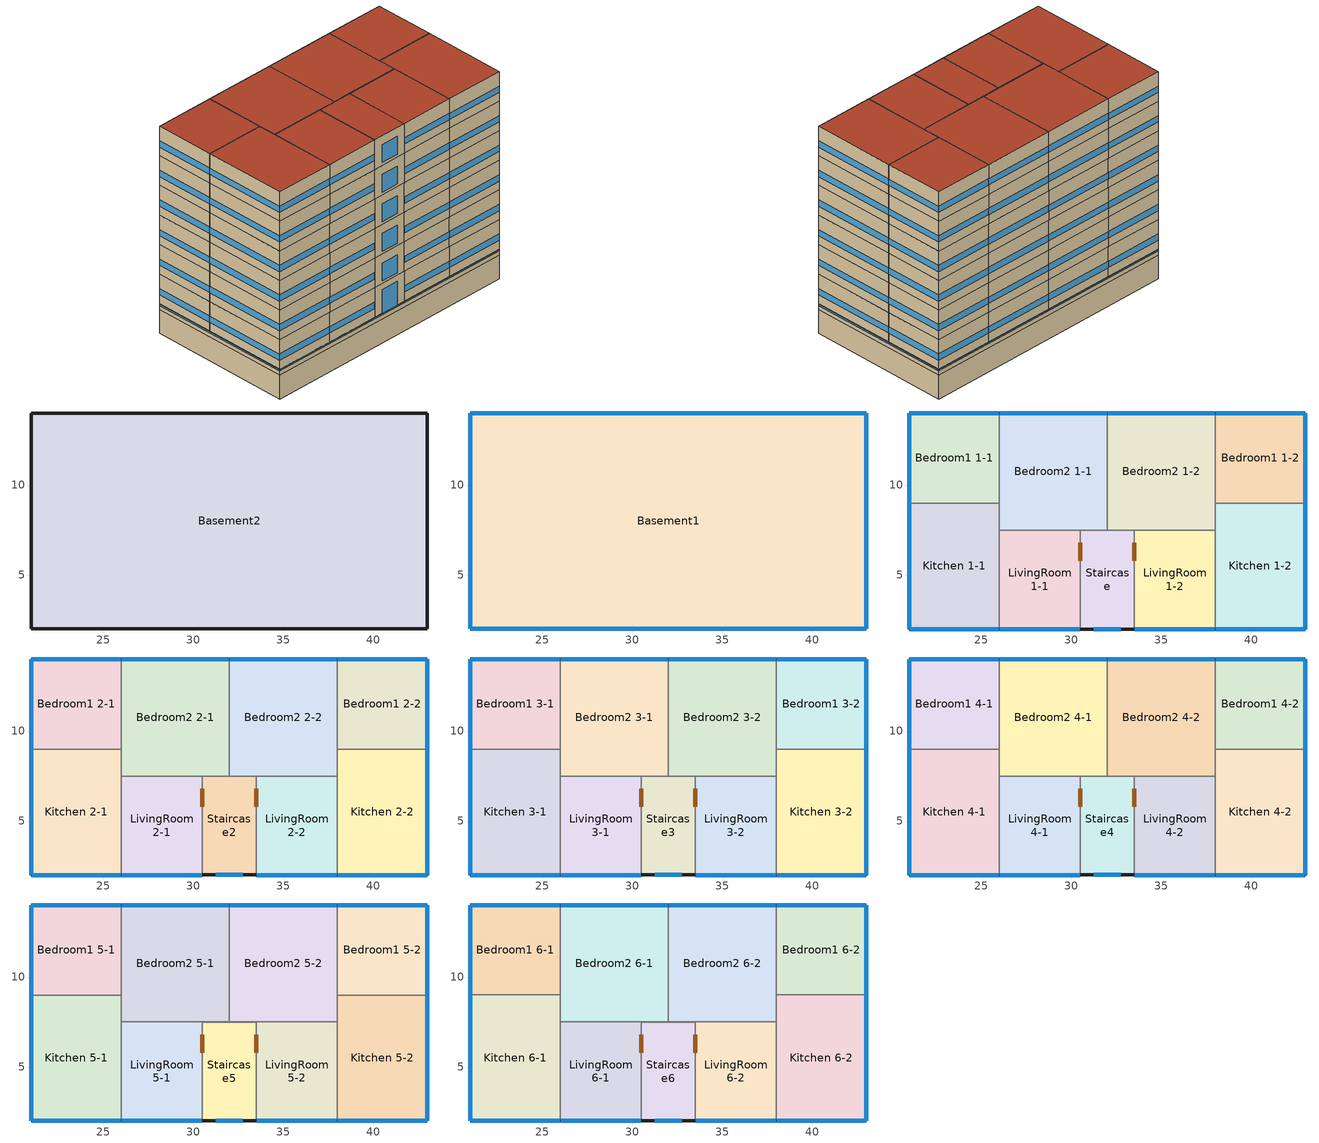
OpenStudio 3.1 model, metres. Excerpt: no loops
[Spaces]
Basement2
 floor ground: 43,14 43,2 21,2 21,14 z-2
 wall ground: 43,2 43,14 21,14 21,2 43,2 z-2:0
Basement1
 floor to Basement2: 43,14 43,2 21,2 21,14 z0
 wall outside: 21,14 21,2 43,2 43,14 21,14 z0:0.5
 window: 21.03,2 42.97,2 / 42.97,14 21.03,14 / 21,13.97 21,2.03 / 43,2.03 43,13.97 z0.37:0.47
Bedroom1 1-1
 floor to Basement1: 26,14 26,9 21,9 21,14 z0.5
 wall outside: 26,14 21,14 21,9 z0.5:3
 wall to Kitchen 1-1: 21,9 26,9 z0.5:3
 wall to Bedroom2 1-1: 26,9 26,14 z0.5:3
 window: 21,13.97 21,9.03 / 25.97,14 21.03,14 z1.26:1.79
Bedroom2 1-1
 floor to Basement1: 32,14 32,7.5 26,7.5 26,14 z0.5
 wall outside: 32,14 26,14 z0.5:3
 wall to Staircase: 30.5,7.5 32,7.5 z0.5:3
 wall to Bedroom2 1-2: 32,7.5 32,14 z0.5:3
 wall to Kitchen 1-1: 26,9 26,7.5 z0.5:3
 wall to LivingRoom 1-1: 26,7.5 30.5,7.5 z0.5:3
 window: 31.97,14 26.03,14 z1.26:1.79
LivingRoom 1-1
 floor to Basement1: 30.5,7.5 30.5,2 26,2 26,7.5 z0.5
 wall outside: 26,2 30.5,2 z0.5:3
 wall to Staircase: 30.5,2 30.5,7.5 z0.5:3
 wall to Kitchen 1-1: 26,7.5 26,2 z0.5:3
 window: 26.03,2 30.47,2 z1.26:1.79
 door inside: 30.5,5.8 30.5,6.8 z0.5:2.5
Staircase
 floor to Basement1: 33.5,7.5 33.5,2 30.5,2 30.5,7.5 z0.5
 wall outside: 30.5,2 33.5,2 z0.5:3
 wall to Bedroom2 1-2: 33.5,7.5 32,7.5 z0.5:3
 wall to LivingRoom 1-2: 33.5,2 33.5,7.5 z0.5:3
 window: 31.25,2 32.75,2 z0.5:2.5
 door inside: 33.5,5.8 33.5,6.8 z0.5:2.5
LivingRoom 1-2
 floor to Basement1: 38,7.5 38,2 33.5,2 33.5,7.5 z0.5
 wall outside: 33.5,2 38,2 z0.5:3
 wall to Kitchen 1-2: 38,2 38,7.5 z0.5:3
 wall to Bedroom2 1-2: 38,7.5 33.5,7.5 z0.5:3
 window: 33.53,2 37.97,2 z1.26:1.79
Kitchen 1-2
 floor to Basement1: 43,9 43,2 38,2 38,9 z0.5
 wall outside: 38,2 43,2 43,9 z0.5:3
 wall to Bedroom2 1-2: 38,9 38,7.5 z0.5:3
 wall to Bedroom1 1-2: 43,9 38,9 z0.5:3
 window: 43,2.03 43,8.97 / 38.03,2 42.97,2 z1.26:1.79
Bedroom2 1-2
 floor to Basement1: 38,14 38,7.5 32,7.5 32,14 z0.5
 wall outside: 38,14 32,14 z0.5:3
 wall to Bedroom1 1-2: 38,9 38,14 z0.5:3
 window: 37.97,14 32.03,14 z1.26:1.79
Bedroom1 1-2
 floor to Basement1: 43,14 43,9 38,9 38,14 z0.5
 wall outside: 43,9 43,14 38,14 z0.5:3
 window: 43,9.03 43,13.97 / 42.97,14 38.03,14 z1.26:1.79
Kitchen 1-1
 floor to Basement1: 26,9 26,2 21,2 21,9 z0.5
 wall outside: 21,9 21,2 26,2 z0.5:3
 window: 21.03,2 25.97,2 / 21,8.97 21,2.03 z1.26:1.79
Kitchen 2-1
 floor to Kitchen 1-1: 26,9 26,2 21,2 21,9 z3
 wall outside: 21,9 21,2 26,2 z3:5.5
 wall to Bedroom2 2-1: 26,7.5 26,9 z3:5.5
 wall to LivingRoom 2-1: 26,2 26,7.5 z3:5.5
 wall to Bedroom1 2-1: 26,9 21,9 z3:5.5
 window: 21.03,2 25.97,2 / 21,8.97 21,2.03 z3.76:4.29
Bedroom2 2-1
 floor to Bedroom2 1-1: 32,14 32,7.5 26,7.5 26,14 z3
 wall outside: 32,14 26,14 z3:5.5
 wall to Bedroom2 2-2: 32,7.5 32,14 z3:5.5
 wall to Bedroom1 2-1: 26,14 26,9 z3:5.5
 wall to Staircase2: 30.5,7.5 32,7.5 z3:5.5
 wall to LivingRoom 2-1: 26,7.5 30.5,7.5 z3:5.5
 window: 31.97,14 26.03,14 z3.76:4.29
Bedroom2 2-2
 floor to Bedroom2 1-2: 38,14 38,7.5 32,7.5 32,14 z3
 wall outside: 38,14 32,14 z3:5.5
 wall to Bedroom1 2-2: 38,9 38,14 z3:5.5
 wall to Staircase2: 32,7.5 33.5,7.5 z3:5.5
 wall to LivingRoom 2-2: 33.5,7.5 38,7.5 z3:5.5
 wall to Kitchen 2-2: 38,7.5 38,9 z3:5.5
 window: 37.97,14 32.03,14 z3.76:4.29
Bedroom1 2-1
 floor to Bedroom1 1-1: 26,14 26,9 21,9 21,14 z3
 wall outside: 26,14 21,14 21,9 z3:5.5
 window: 25.97,14 21.03,14 / 21,13.97 21,9.03 z3.76:4.29
LivingRoom 2-1
 floor to LivingRoom 1-1: 30.5,7.5 30.5,2 26,2 26,7.5 z3
 wall outside: 26,2 30.5,2 z3:5.5
 wall to Staircase2: 30.5,2 30.5,7.5 z3:5.5
 window: 26.03,2 30.47,2 z3.76:4.29
 door inside: 30.5,5.8 30.5,6.8 z3:5
Kitchen 2-2
 floor to Kitchen 1-2: 43,9 43,2 38,2 38,9 z3
 wall outside: 38,2 43,2 43,9 z3:5.5
 wall to Bedroom1 2-2: 43,9 38,9 z3:5.5
 wall to LivingRoom 2-2: 38,7.5 38,2 z3:5.5
 window: 38.03,2 42.97,2 / 43,2.03 43,8.97 z3.76:4.29
LivingRoom 2-2
 floor to LivingRoom 1-2: 38,7.5 38,2 33.5,2 33.5,7.5 z3
 wall outside: 33.5,2 38,2 z3:5.5
 wall to Staircase2: 33.5,7.5 33.5,2 z3:5.5
 window: 33.53,2 37.97,2 z3.76:4.29
 door inside: 33.5,6.8 33.5,5.8 z3:5
Bedroom1 2-2
 floor to Bedroom1 1-2: 43,14 43,9 38,9 38,14 z3
 wall outside: 43,9 43,14 38,14 z3:5.5
 window: 42.97,14 38.03,14 / 43,9.03 43,13.97 z3.76:4.29
Staircase2
 floor to Staircase: 33.5,7.5 33.5,2 30.5,2 30.5,7.5 z3
 wall outside: 30.5,2 33.5,2 z3:5.5
 window: 31.25,2 32.75,2 z3.25:4.75
Kitchen 3-1
 floor to Kitchen 2-1: 26,9 26,2 21,2 21,9 z5.5
 wall outside: 21,9 21,2 26,2 z5.5:8
 wall to Bedroom2 3-1: 26,7.5 26,9 z5.5:8
 wall to LivingRoom 3-1: 26,2 26,7.5 z5.5:8
 wall to Bedroom1 3-1: 26,9 21,9 z5.5:8
 window: 21.03,2 25.97,2 / 21,8.97 21,2.03 z6.26:6.79
Bedroom2 3-1
 floor to Bedroom2 2-1: 32,14 32,7.5 26,7.5 26,14 z5.5
 wall outside: 32,14 26,14 z5.5:8
 wall to Bedroom2 3-2: 32,7.5 32,14 z5.5:8
 wall to Bedroom1 3-1: 26,14 26,9 z5.5:8
 wall to Staircase3: 30.5,7.5 32,7.5 z5.5:8
 wall to LivingRoom 3-1: 26,7.5 30.5,7.5 z5.5:8
 window: 31.97,14 26.03,14 z6.26:6.79
Bedroom2 3-2
 floor to Bedroom2 2-2: 38,14 38,7.5 32,7.5 32,14 z5.5
 wall outside: 38,14 32,14 z5.5:8
 wall to Bedroom1 3-2: 38,9 38,14 z5.5:8
 wall to Staircase3: 32,7.5 33.5,7.5 z5.5:8
 wall to LivingRoom 3-2: 33.5,7.5 38,7.5 z5.5:8
 wall to Kitchen 3-2: 38,7.5 38,9 z5.5:8
 window: 37.97,14 32.03,14 z6.26:6.79
LivingRoom 3-2
 floor to LivingRoom 2-2: 38,7.5 38,2 33.5,2 33.5,7.5 z5.5
 wall outside: 33.5,2 38,2 z5.5:8
 wall to Kitchen 3-2: 38,2 38,7.5 z5.5:8
 wall to Staircase3: 33.5,7.5 33.5,2 z5.5:8
 window: 33.53,2 37.97,2 z6.26:6.79
 door inside: 33.5,6.8 33.5,5.8 z5.5:7.5
Bedroom1 3-1
 floor to Bedroom1 2-1: 26,14 26,9 21,9 21,14 z5.5
 wall outside: 26,14 21,14 21,9 z5.5:8
 window: 25.97,14 21.03,14 / 21,13.97 21,9.03 z6.26:6.79
LivingRoom 3-1
 floor to LivingRoom 2-1: 30.5,7.5 30.5,2 26,2 26,7.5 z5.5
 wall outside: 26,2 30.5,2 z5.5:8
 wall to Staircase3: 30.5,2 30.5,7.5 z5.5:8
 window: 26.03,2 30.47,2 z6.26:6.79
 door inside: 30.5,5.8 30.5,6.8 z5.5:7.5
Kitchen 3-2
 floor to Kitchen 2-2: 43,9 43,2 38,2 38,9 z5.5
 wall outside: 38,2 43,2 43,9 z5.5:8
 wall to Bedroom1 3-2: 43,9 38,9 z5.5:8
 window: 43,2.03 43,8.97 / 38.03,2 42.97,2 z6.26:6.79
Bedroom1 3-2
 floor to Bedroom1 2-2: 43,14 43,9 38,9 38,14 z5.5
 wall outside: 43,9 43,14 38,14 z5.5:8
 window: 42.97,14 38.03,14 / 43,9.03 43,13.97 z6.26:6.79
Staircase3
 floor to Staircase2: 33.5,7.5 33.5,2 30.5,2 30.5,7.5 z5.5
 wall outside: 30.5,2 33.5,2 z5.5:8
 window: 31.25,2 32.75,2 z5.75:7.25
Bedroom2 4-2
 floor to Bedroom2 3-2: 38,14 38,7.5 32,7.5 32,14 z8
 wall outside: 38,14 32,14 z8:10.5
 wall to Bedroom2 4-1: 32,14 32,7.5 z8:10.5
 wall to Bedroom1 4-2: 38,9 38,14 z8:10.5
 wall to Staircase4: 32,7.5 33.5,7.5 z8:10.5
 wall to LivingRoom 4-2: 33.5,7.5 38,7.5 z8:10.5
 wall to Kitchen 4-2: 38,7.5 38,9 z8:10.5
 window: 37.97,14 32.03,14 z8.76:9.29
LivingRoom 4-2
 floor to LivingRoom 3-2: 38,7.5 38,2 33.5,2 33.5,7.5 z8
 wall outside: 33.5,2 38,2 z8:10.5
 wall to Kitchen 4-2: 38,2 38,7.5 z8:10.5
 wall to Staircase4: 33.5,7.5 33.5,2 z8:10.5
 window: 33.53,2 37.97,2 z8.76:9.29
 door inside: 33.5,6.8 33.5,5.8 z8:10
Kitchen 4-2
 floor to Kitchen 3-2: 43,9 43,2 38,2 38,9 z8
 wall outside: 38,2 43,2 43,9 z8:10.5
 wall to Bedroom1 4-2: 43,9 38,9 z8:10.5
 window: 38.03,2 42.97,2 / 43,2.03 43,8.97 z8.76:9.29
Bedroom1 4-2
 floor to Bedroom1 3-2: 43,14 43,9 38,9 38,14 z8
 wall outside: 43,9 43,14 38,14 z8:10.5
 window: 42.97,14 38.03,14 / 43,9.03 43,13.97 z8.76:9.29
LivingRoom 4-1
 floor to LivingRoom 3-1: 30.5,7.5 30.5,2 26,2 26,7.5 z8
 wall outside: 26,2 30.5,2 z8:10.5
 wall to Bedroom2 4-1: 30.5,7.5 26,7.5 z8:10.5
 wall to Staircase4: 30.5,2 30.5,7.5 z8:10.5
 wall to Kitchen 4-1: 26,7.5 26,2 z8:10.5
 window: 26.03,2 30.47,2 z8.76:9.29
 door inside: 30.5,5.8 30.5,6.8 z8:10
Kitchen 4-1
 floor to Kitchen 3-1: 26,9 26,2 21,2 21,9 z8
 wall outside: 21,9 21,2 26,2 z8:10.5
 wall to Bedroom2 4-1: 26,7.5 26,9 z8:10.5
 wall to Bedroom1 4-1: 26,9 21,9 z8:10.5
 window: 21.03,2 25.97,2 / 21,8.97 21,2.03 z8.76:9.29
Bedroom1 4-1
 floor to Bedroom1 3-1: 26,14 26,9 21,9 21,14 z8
 wall outside: 26,14 21,14 21,9 z8:10.5
 wall to Bedroom2 4-1: 26,9 26,14 z8:10.5
 window: 25.97,14 21.03,14 / 21,13.97 21,9.03 z8.76:9.29
Bedroom2 4-1
 floor to Bedroom2 3-1: 32,14 32,7.5 26,7.5 26,14 z8
 wall outside: 32,14 26,14 z8:10.5
 wall to Staircase4: 30.5,7.5 32,7.5 z8:10.5
 window: 31.97,14 26.03,14 z8.76:9.29
Staircase4
 floor to Staircase3: 33.5,7.5 33.5,2 30.5,2 30.5,7.5 z8
 wall outside: 30.5,2 33.5,2 z8:10.5
 window: 31.25,2 32.75,2 z8.25:9.75
LivingRoom 5-2
 floor to LivingRoom 4-2: 38,7.5 38,2 33.5,2 33.5,7.5 z10.5
 wall outside: 33.5,2 38,2 z10.5:13
 wall to Kitchen 5-2: 38,2 38,7.5 z10.5:13
 wall to Staircase5: 33.5,7.5 33.5,2 z10.5:13
 wall to Bedroom2 5-2: 38,7.5 33.5,7.5 z10.5:13
 window: 33.53,2 37.97,2 z11.26:11.79
 door inside: 33.5,6.8 33.5,5.8 z10.5:12.5
Kitchen 5-2
 floor to Kitchen 4-2: 43,9 43,2 38,2 38,9 z10.5
 wall outside: 38,2 43,2 43,9 z10.5:13
 wall to Bedroom2 5-2: 38,9 38,7.5 z10.5:13
 wall to Bedroom1 5-2: 43,9 38,9 z10.5:13
 window: 43,2.03 43,8.97 / 38.03,2 42.97,2 z11.26:11.79
Bedroom2 5-1
 floor to Bedroom2 4-1: 32,14 32,7.5 26,7.5 26,14 z10.5
 wall outside: 32,14 26,14 z10.5:13
 wall to Bedroom2 5-2: 32,7.5 32,14 z10.5:13
 wall to Bedroom1 5-1: 26,14 26,9 z10.5:13
 wall to Staircase5: 30.5,7.5 32,7.5 z10.5:13
 wall to Kitchen 5-1: 26,9 26,7.5 z10.5:13
 wall to LivingRoom 5-1: 26,7.5 30.5,7.5 z10.5:13
 window: 31.97,14 26.03,14 z11.26:11.79
Bedroom1 5-2
 floor to Bedroom1 4-2: 43,14 43,9 38,9 38,14 z10.5
 wall outside: 43,9 43,14 38,14 z10.5:13
 wall to Bedroom2 5-2: 38,14 38,9 z10.5:13
 window: 42.97,14 38.03,14 / 43,9.03 43,13.97 z11.26:11.79
Kitchen 5-1
 floor to Kitchen 4-1: 26,9 26,2 21,2 21,9 z10.5
 wall outside: 21,9 21,2 26,2 z10.5:13
 wall to LivingRoom 5-1: 26,2 26,7.5 z10.5:13
 wall to Bedroom1 5-1: 26,9 21,9 z10.5:13
 window: 21.03,2 25.97,2 / 21,8.97 21,2.03 z11.26:11.79
LivingRoom 5-1
 floor to LivingRoom 4-1: 30.5,7.5 30.5,2 26,2 26,7.5 z10.5
 wall outside: 26,2 30.5,2 z10.5:13
 wall to Staircase5: 30.5,2 30.5,7.5 z10.5:13
 window: 26.03,2 30.47,2 z11.26:11.79
 door inside: 30.5,5.8 30.5,6.8 z10.5:12.5
Bedroom1 5-1
 floor to Bedroom1 4-1: 26,14 26,9 21,9 21,14 z10.5
 wall outside: 26,14 21,14 21,9 z10.5:13
 window: 21,13.97 21,9.03 / 25.97,14 21.03,14 z11.26:11.79
Bedroom2 5-2
 floor to Bedroom2 4-2: 38,14 38,7.5 32,7.5 32,14 z10.5
 wall outside: 38,14 32,14 z10.5:13
 wall to Staircase5: 32,7.5 33.5,7.5 z10.5:13
 window: 37.97,14 32.03,14 z11.26:11.79
Staircase5
 floor to Staircase4: 33.5,7.5 33.5,2 30.5,2 30.5,7.5 z10.5
 wall outside: 30.5,2 33.5,2 z10.5:13
 window: 31.25,2 32.75,2 z10.75:12.25
Bedroom2 6-1
 floor to Bedroom2 5-1: 32,14 32,7.5 26,7.5 26,14 z13
 wall outside: 32,14 26,14 z13:15.5
 wall to Bedroom2 6-2: 32,7.5 32,14 z13:15.5
 wall to Bedroom1 6-1: 26,14 26,9 z13:15.5
 wall to Staircase6: 30.5,7.5 32,7.5 z13:15.5
 wall to Kitchen 6-1: 26,9 26,7.5 z13:15.5
 wall to LivingRoom 6-1: 26,7.5 30.5,7.5 z13:15.5
 window: 31.97,14 26.03,14 z13.76:14.29
 roof outside: 32,7.5 32,14 26,14 26,7.5 z15.5
Kitchen 6-1
 floor to Kitchen 5-1: 26,9 26,2 21,2 21,9 z13
 wall outside: 21,9 21,2 26,2 z13:15.5
 wall to LivingRoom 6-1: 26,2 26,7.5 z13:15.5
 wall to Bedroom1 6-1: 26,9 21,9 z13:15.5
 window: 21.03,2 25.97,2 / 21,8.97 21,2.03 z13.76:14.29
 roof outside: 26,2 26,9 21,9 21,2 z15.5
Bedroom1 6-1
 floor to Bedroom1 5-1: 26,14 26,9 21,9 21,14 z13
 wall outside: 26,14 21,14 21,9 z13:15.5
 window: 21,13.97 21,9.03 / 25.97,14 21.03,14 z13.76:14.29
 roof outside: 26,9 26,14 21,14 21,9 z15.5
LivingRoom 6-1
 floor to LivingRoom 5-1: 30.5,7.5 30.5,2 26,2 26,7.5 z13
 wall outside: 26,2 30.5,2 z13:15.5
 wall to Staircase6: 30.5,2 30.5,7.5 z13:15.5
 window: 26.03,2 30.47,2 z13.76:14.29
 door inside: 30.5,5.8 30.5,6.8 z13:15
 roof outside: 30.5,2 30.5,7.5 26,7.5 26,2 z15.5
LivingRoom 6-2
 floor to LivingRoom 5-2: 38,7.5 38,2 33.5,2 33.5,7.5 z13
 wall outside: 33.5,2 38,2 z13:15.5
 wall to Kitchen 6-2: 38,2 38,7.5 z13:15.5
 wall to Staircase6: 33.5,7.5 33.5,2 z13:15.5
 wall to Bedroom2 6-2: 38,7.5 33.5,7.5 z13:15.5
 window: 33.53,2 37.97,2 z13.76:14.29
 door inside: 33.5,6.8 33.5,5.8 z13:15
 roof outside: 38,2 38,7.5 33.5,7.5 33.5,2 z15.5
Bedroom1 6-2
 floor to Bedroom1 5-2: 43,14 43,9 38,9 38,14 z13
 wall outside: 43,9 43,14 38,14 z13:15.5
 wall to Bedroom2 6-2: 38,14 38,9 z13:15.5
 wall to Kitchen 6-2: 38,9 43,9 z13:15.5
 window: 42.97,14 38.03,14 / 43,9.03 43,13.97 z13.76:14.29
 roof outside: 43,9 43,14 38,14 38,9 z15.5
Bedroom2 6-2
 floor to Bedroom2 5-2: 38,14 38,7.5 32,7.5 32,14 z13
 wall outside: 38,14 32,14 z13:15.5
 wall to Staircase6: 32,7.5 33.5,7.5 z13:15.5
 wall to Kitchen 6-2: 38,7.5 38,9 z13:15.5
 window: 37.97,14 32.03,14 z13.76:14.29
 roof outside: 38,7.5 38,14 32,14 32,7.5 z15.5
Kitchen 6-2
 floor to Kitchen 5-2: 43,9 43,2 38,2 38,9 z13
 wall outside: 38,2 43,2 43,9 z13:15.5
 window: 43,2.03 43,8.97 / 38.03,2 42.97,2 z13.76:14.29
 roof outside: 43,2 43,9 38,9 38,2 z15.5
Staircase6
 floor to Staircase5: 33.5,7.5 33.5,2 30.5,2 30.5,7.5 z13
 wall outside: 30.5,2 33.5,2 z13:15.5
 window: 31.25,2 32.75,2 z13.25:14.75
 roof outside: 33.5,2 33.5,7.5 30.5,7.5 30.5,2 z15.5
[Site]
FRANKFURT AM MAIN: Latitude {deg}=50.05; Longitude {deg}=8.6; Time Zone {hr}=1; Elevation {m}=113
[ClimateZones]
Climate Zone Institution Name 1=ASHRAE; Climate Zone Document Name 1=ANSI/ASHRAE Standard 169; Climate Zone Document Year 1=2006; Climate Zone Institution Name 2=CEC; Climate Zone Document Name 2=California Climate Zone Descriptions; Climate Zone Document Year 2=1995
[Building]
Building 1: North Axis {deg}=64.3309; Default Construction Set=Default Construction Set 1
[SizingPeriod:DesignDay] Barometric Pressure {Pa}=99975; Sky Clearness=0; Rain Indicator=0; Snow Indicator=0; Day of Month=21; Daylight Saving Time Indicator=0; Dry-Bulb Temperature Range Modifier Type=DefaultMultipliers
Name | Maximum Dry-Bulb Temperature {C} | Daily Dry-Bulb Temperature Range {deltaC} | Humidity Indicating Conditions at Maximum Dry-Bulb | Wind Speed {m/s} | Wind Direction {deg} | Month | Day Type | Humidity Indicating Type | Solar Model Indicator | ASHRAE Taub | ASHRAE Taud
FRANKFURT AM MAIN Ann Htg 99.6% Condns DB | -10.5 | 0 | -10.5 | 3.2 | 30 | 1 | WinterDesignDay | Wetbulb | ASHRAEClearSky
FRANKFURT AM MAIN Ann Hum_n 99.6% Condns DP=>MCDB | -8.4 | 0 | -14.3 | 3.2 | 30 | 1 | WinterDesignDay | Dewpoint | ASHRAEClearSky
FRANKFURT AM MAIN Ann Htg Wind 99.6% Condns WS=>MCDB | 9.2 | 0 | 9.2 | 12.6 | 30 | 1 | WinterDesignDay | Wetbulb | ASHRAEClearSky
FRANKFURT AM MAIN Ann Clg .4% Condns DB=>MWB | 30.8 | 10.6 | 19.2 | 3.7 | 210 | 7 | SummerDesignDay | Wetbulb | ASHRAETau | 0.467 | 1.949
FRANKFURT AM MAIN Ann Clg .4% Condns WB=>MDB | 27.6 | 10.6 | 20.6 | 3.7 | 210 | 7 | SummerDesignDay | Wetbulb | ASHRAETau | 0.467 | 1.949
FRANKFURT AM MAIN Ann Clg .4% Condns DP=>MDB | 22.4 | 10.6 | 18.5 | 3.7 | 210 | 7 | SummerDesignDay | Dewpoint | ASHRAETau | 0.467 | 1.949
FRANKFURT AM MAIN Ann Clg .4% Condns Enth=>MDB | 27.5 | 10.6 | 59700 | 3.7 | 210 | 7 | SummerDesignDay | Enthalpy | ASHRAETau | 0.467 | 1.949
[Material]
Name | Roughness | Thickness {m} | Conductivity {W/m-K} | Density {kg/m3} | Specific Heat {J/kg-K} | Thermal Absorptance | Solar Absorptance | Visible Absorptance
hollow bricks (External walls) | MediumRough | 0.2 | 0.68 | 1850 | 840
hollow bricks (Internal walls) | MediumRough | 0.1 | 0.68 | 1850 | 840
Ceramic Tiles | Smooth | 0.1 | 1.6 | 2410 | 720
Polyurethane (Acoustic Layer) | Smooth | 0.01 | 0.03 | 30 | 1350
MineralWool (insulation) | MediumRough | 0.02 | 0.033 | 110 | 1030
plaster | Smooth | 0.01 | 1.163 | 1856 | 1400
Plywood | MediumSmooth | 0.035 | 0.217 | 5970 | 9423.97 | 0.9 | 0.6 | 0.6
Reinforced concrete | Smooth | 0.125 | 2.3 | 2300 | 1400
RoofMembrane(P.V.C.) | Smooth | 0.006 | 0.16 | 1200 | 1000
[Construction]
Ceilings: Ceramic Tiles, Polyurethane (Acoustic Layer), hollow bricks (Internal walls), Reinforced concrete, plaster
Floor: plaster, Reinforced concrete, hollow bricks (Internal walls), Polyurethane (Acoustic Layer), Ceramic Tiles
Internal Walls: plaster, hollow bricks (Internal walls), plaster
External Walls: plaster, MineralWool (insulation), hollow bricks (External walls), plaster
Roof; GroundContact Floor: Reinforced concrete, RoofMembrane(P.V.C.), MineralWool (insulation), plaster
Door: Plywood
Windows: Glass_103_Layer, Gap_1_W_0_121, Glass_103_Layer 1
GlassDoor: Clear 5mm External Door
[WindowMaterial:Glazing] Infrared Transmittance at Normal Incidence=0; Front Side Infrared Hemispherical Emissivity=0.84; Back Side Infrared Hemispherical Emissivity=0.84
Name | Optical Data Type | Window Glass Spectral Data Set | Thickness {m} | Conductivity {W/m-K} | Solar Transmittance at Normal Incidence | Front Side Solar Reflectance at Normal Incidence | Back Side Solar Reflectance at Normal Incidence | Visible Transmittance at Normal Incidence | Front Side Visible Reflectance at Normal Incidence | Back Side Visible Reflectance at Normal Incidence | Dirt Correction Factor for Solar and Visible Transmittance | Solar Diffusing
Glass_103_Layer; Glass_103_Layer 1 | Spectral | Material Property Glazing Spectral Data 1 | 0.005715 | 1
Clear 5mm External Door | SpectralAverage |  | 0.005 | 0.9 | 0.837 | 0.075 | 0.075 | 0.898 | 0.081 | 0.081 | 1 | No
[WindowMaterial:Gas]
Gap_1_W_0_121: Gas Type=Air; Thickness {m}=0.012
[MaterialProperty:GlazingSpectralData]
Material Property Glazing Spectral Data 1: Wavelength 1 {micron}=0.3; Transmittance 1=0; Front Reflectance 1=0.047; Back Reflectance 1=0.049; Wavelength 2 {micron}=0.305; Transmittance 2=0.005; Front Reflectance 2=0.047; Back Reflectance 2=0.049; Wavelength 3 {micron}=0.31; Transmittance 3=0; Front Reflectance 3=0.047; Back Reflectance 3=0.048; Wavelength 4 {micron}=0.315; Transmittance 4=0.003; Front Reflectance 4=0.046; Back Reflectance 4=0.048; Wavelength 5 {micron}=0.32; Transmittance 5=0.019; Front Reflectance 5=0.046; Back Reflectance 5=0.048; Wavelength 6 {micron}=0.325; Transmittance 6=0.066; Front Reflectance 6=0.045; Back Reflectance 6=0.046; Wavelength 7 {micron}=0.33; Transmittance 7=0.16; Front Reflectance 7=0.045; Back Reflectance 7=0.047; Wavelength 8 {micron}=0.335; Transmittance 8=0.294; Front Reflectance 8=0.049; Back Reflectance 8=0.05; Wavelength 9 {micron}=0.34; Transmittance 9=0.437; Front Reflectance 9=0.055; Back Reflectance 9=0.056; Wavelength 10 {micron}=0.345; Transmittance 10=0.566; Front Reflectance 10=0.062; Back Reflectance 10=0.062; Wavelength 11 {micron}=0.35; Transmittance 11=0.671; Front Reflectance 11=0.069; Back Reflectance 11=0.069; Wavelength 12 {micron}=0.355; Transmittance 12=0.744; Front Reflectance 12=0.074; Back Reflectance 12=0.074; Wavelength 13 {micron}=0.36; Transmittance 13=0.793; Front Reflectance 13=0.078; Back Reflectance 13=0.078; Wavelength 14 {micron}=0.365; Transmittance 14=0.822; Front Reflectance 14=0.08; Back Reflectance 14=0.08; Wavelength 15 {micron}=0.37; Transmittance 15=0.832; Front Reflectance 15=0.081; Back Reflectance 15=0.081; Wavelength 16 {micron}=0.375; Transmittance 16=0.819; Front Reflectance 16=0.08; Back Reflectance 16=0.08; Wavelength 17 {micron}=0.38; Transmittance 17=0.809; Front Reflectance 17=0.079; Back Reflectance 17=0.079; Wavelength 18 {micron}=0.385; Transmittance 18=0.829; Front Reflectance 18=0.08; Back Reflectance 18=0.08; Wavelength 19 {micron}=0.39; Transmittance 19=0.853; Front Reflectance 19=0.082; Back Reflectance 19=0.082; Wavelength 20 {micron}=0.395; Transmittance 20=0.868; Front Reflectance 20=0.083; Back Reflectance 20=0.083; Wavelength 21 {micron}=0.4; Transmittance 21=0.875; Front Reflectance 21=0.083; Back Reflectance 21=0.083; Wavelength 22 {micron}=0.41; Transmittance 22=0.875; Front Reflectance 22=0.083; Back Reflectance 22=0.083; Wavelength 23 {micron}=0.42; Transmittance 23=0.873; Front Reflectance 23=0.083; Back Reflectance 23=0.083; Wavelength 24 {micron}=0.43; Transmittance 24=0.873; Front Reflectance 24=0.082; Back Reflectance 24=0.082; Wavelength 25 {micron}=0.44; Transmittance 25=0.873; Front Reflectance 25=0.082; Back Reflectance 25=0.082; Wavelength 26 {micron}=0.45; Transmittance 26=0.88; Front Reflectance 26=0.082; Back Reflectance 26=0.082; Wavelength 27 {micron}=0.46; Transmittance 27=0.887; Front Reflectance 27=0.082; Back Reflectance 27=0.082; Wavelength 28 {micron}=0.47; Transmittance 28=0.89; Front Reflectance 28=0.082; Back Reflectance 28=0.082; Wavelength 29 {micron}=0.48; Transmittance 29=0.892; Front Reflectance 29=0.083; Back Reflectance 29=0.083; Wavelength 30 {micron}=0.49; Transmittance 30=0.893; Front Reflectance 30=0.082; Back Reflectance 30=0.082; Wavelength 31 {micron}=0.5; Transmittance 31=0.894; Front Reflectance 31=0.082; Back Reflectance 31=0.082; Wavelength 32 {micron}=0.51; Transmittance 32=0.895; Front Reflectance 32=0.082; Back Reflectance 32=0.082; Wavelength 33 {micron}=0.52; Transmittance 33=0.895; Front Reflectance 33=0.082; Back Reflectance 33=0.082; Wavelength 34 {micron}=0.53; Transmittance 34=0.894; Front Reflectance 34=0.082; Back Reflectance 34=0.082; Wavelength 35 {micron}=0.54; Transmittance 35=0.893; Front Reflectance 35=0.081; Back Reflectance 35=0.081; Wavelength 36 {micron}=0.55; Transmittance 36=0.891; Front Reflectance 36=0.081; Back Reflectance 36=0.081; Wavelength 37 {micron}=0.56; Transmittance 37=0.888; Front Reflectance 37=0.081; Back Reflectance 37=0.081; Wavelength 38 {micron}=0.57; Transmittance 38=0.884; Front Reflectance 38=0.08; Back Reflectance 38=0.08; Wavelength 39 {micron}=0.58; Transmittance 39=0.881; Front Reflectance 39=0.08; Back Reflectance 39=0.08; Wavelength 40 {micron}=0.59; Transmittance 40=0.876; Front Reflectance 40=0.079; Back Reflectance 40=0.079; Wavelength 41 {micron}=0.6; Transmittance 41=0.871; Front Reflectance 41=0.079; Back Reflectance 41=0.079; Wavelength 42 {micron}=0.61; Transmittance 42=0.865; Front Reflectance 42=0.078; Back Reflectance 42=0.078; Wavelength 43 {micron}=0.62; Transmittance 43=0.859; Front Reflectance 43=0.077; Back Reflectance 43=0.077; Wavelength 44 {micron}=0.63; Transmittance 44=0.853; Front Reflectance 44=0.077; Back Reflectance 44=0.077; Wavelength 45 {micron}=0.64; Transmittance 45=0.847; Front Reflectance 45=0.076; Back Reflectance 45=0.076; Wavelength 46 {micron}=0.65; Transmittance 46=0.84; Front Reflectance 46=0.075; Back Reflectance 46=0.075; Wavelength 47 {micron}=0.66; Transmittance 47=0.833; Front Reflectance 47=0.075; Back Reflectance 47=0.075; Wavelength 48 {micron}=0.67; Transmittance 48=0.826; Front Reflectance 48=0.074; Back Reflectance 48=0.074; Wavelength 49 {micron}=0.68; Transmittance 49=0.818; Front Reflectance 49=0.073; Back Reflectance 49=0.073; Wavelength 50 {micron}=0.69; Transmittance 50=0.81; Front Reflectance 50=0.073; Back Reflectance 50=0.073; Wavelength 51 {micron}=0.7; Transmittance 51=0.802; Front Reflectance 51=0.072; Back Reflectance 51=0.072; Wavelength 52 {micron}=0.71; Transmittance 52=0.794; Front Reflectance 52=0.071; Back Reflectance 52=0.072; Wavelength 53 {micron}=0.72; Transmittance 53=0.786; Front Reflectance 53=0.071; Back Reflectance 53=0.071; Wavelength 54 {micron}=0.73; Transmittance 54=0.777; Front Reflectance 54=0.07; Back Reflectance 54=0.07; Wavelength 55 {micron}=0.74; Transmittance 55=0.769; Front Reflectance 55=0.069; Back Reflectance 55=0.07; Wavelength 56 {micron}=0.75; Transmittance 56=0.761; Front Reflectance 56=0.069; Back Reflectance 56=0.069; Wavelength 57 {micron}=0.76; Transmittance 57=0.752; Front Reflectance 57=0.068; Back Reflectance 57=0.068; Wavelength 58 {micron}=0.77; Transmittance 58=0.744; Front Reflectance 58=0.067; Back Reflectance 58=0.068; Wavelength 59 {micron}=0.78; Transmittance 59=0.736; Front Reflectance 59=0.067; Back Reflectance 59=0.067; Wavelength 60 {micron}=0.79; Transmittance 60=0.729; Front Reflectance 60=0.066; Back Reflectance 60=0.066; Wavelength 61 {micron}=0.8; Transmittance 61=0.722; Front Reflectance 61=0.066; Back Reflectance 61=0.066; Wavelength 62 {micron}=0.81; Transmittance 62=0.715; Front Reflectance 62=0.065; Back Reflectance 62=0.066; Wavelength 63 {micron}=0.82; Transmittance 63=0.71; Front Reflectance 63=0.065; Back Reflectance 63=0.065; Wavelength 64 {micron}=0.83; Transmittance 64=0.702; Front Reflectance 64=0.064; Back Reflectance 64=0.065; Wavelength 65 {micron}=0.84; Transmittance 65=0.698; Front Reflectance 65=0.064; Back Reflectance 65=0.064; Wavelength 66 {micron}=0.85; Transmittance 66=0.69; Front Reflectance 66=0.063; Back Reflectance 66=0.064; Wavelength 67 {micron}=0.86; Transmittance 67=0.687; Front Reflectance 67=0.065; Back Reflectance 67=0.065; Wavelength 68 {micron}=0.87; Transmittance 68=0.681; Front Reflectance 68=0.067; Back Reflectance 68=0.067; Wavelength 69 {micron}=0.88; Transmittance 69=0.677; Front Reflectance 69=0.065; Back Reflectance 69=0.066; Wavelength 70 {micron}=0.89; Transmittance 70=0.673; Front Reflectance 70=0.066; Back Reflectance 70=0.066; Wavelength 71 {micron}=0.9; Transmittance 71=0.67; Front Reflectance 71=0.065; Back Reflectance 71=0.066; Wavelength 72 {micron}=0.91; Transmittance 72=0.667; Front Reflectance 72=0.065; Back Reflectance 72=0.065; Wavelength 73 {micron}=0.92; Transmittance 73=0.664; Front Reflectance 73=0.064; Back Reflectance 73=0.064; Wavelength 74 {micron}=0.93; Transmittance 74=0.66; Front Reflectance 74=0.063; Back Reflectance 74=0.063; Wavelength 75 {micron}=0.94; Transmittance 75=0.658; Front Reflectance 75=0.064; Back Reflectance 75=0.064; Wavelength 76 {micron}=0.95; Transmittance 76=0.656; Front Reflectance 76=0.063; Back Reflectance 76=0.063; Wavelength 77 {micron}=0.96; Transmittance 77=0.654; Front Reflectance 77=0.061; Back Reflectance 77=0.061; Wavelength 78 {micron}=0.97; Transmittance 78=0.653; Front Reflectance 78=0.062; Back Reflectance 78=0.062; Wavelength 79 {micron}=0.98; Transmittance 79=0.651; Front Reflectance 79=0.061; Back Reflectance 79=0.062; Wavelength 80 {micron}=0.99; Transmittance 80=0.649; Front Reflectance 80=0.061; Back Reflectance 80=0.062; Wavelength 81 {micron}=1; Transmittance 81=0.648; Front Reflectance 81=0.059; Back Reflectance 81=0.06; Wavelength 82 {micron}=1.05; Transmittance 82=0.645; Front Reflectance 82=0.059; Back Reflectance 82=0.06; Wavelength 83 {micron}=1.1; Transmittance 83=0.645; Front Reflectance 83=0.058; Back Reflectance 83=0.059; Wavelength 84 {micron}=1.15; Transmittance 84=0.647; Front Reflectance 84=0.059; Back Reflectance 84=0.059; Wavelength 85 {micron}=1.2; Transmittance 85=0.653; Front Reflectance 85=0.059; Back Reflectance 85=0.059; Wavelength 86 {micron}=1.25; Transmittance 86=0.661; Front Reflectance 86=0.058; Back Reflectance 86=0.059; Wavelength 87 {micron}=1.3; Transmittance 87=0.673; Front Reflectance 87=0.06; Back Reflectance 87=0.06; Wavelength 88 {micron}=1.35; Transmittance 88=0.687; Front Reflectance 88=0.06; Back Reflectance 88=0.06; Wavelength 89 {micron}=1.4; Transmittance 89=0.702; Front Reflectance 89=0.061; Back Reflectance 89=0.061; Wavelength 90 {micron}=1.45; Transmittance 90=0.722; Front Reflectance 90=0.061; Back Reflectance 90=0.062; Wavelength 91 {micron}=1.5; Transmittance 91=0.741; Front Reflectance 91=0.063; Back Reflectance 91=0.064; Wavelength 92 {micron}=1.55; Transmittance 92=0.757; Front Reflectance 92=0.063; Back Reflectance 92=0.064; Wavelength 93 {micron}=1.6; Transmittance 93=0.769; Front Reflectance 93=0.065; Back Reflectance 93=0.065; Wavelength 94 {micron}=1.65; Transmittance 94=0.775; Front Reflectance 94=0.065; Back Reflectance 94=0.064; Wavelength 95 {micron}=1.7; Transmittance 95=0.779; Front Reflectance 95=0.064; Back Reflectance 95=0.065; Wavelength 96 {micron}=1.75; Transmittance 96=0.779; Front Reflectance 96=0.065; Back Reflectance 96=0.065; Wavelength 97 {micron}=1.8; Transmittance 97=0.777; Front Reflectance 97=0.065; Back Reflectance 97=0.065; Wavelength 98 {micron}=1.85; Transmittance 98=0.776; Front Reflectance 98=0.065; Back Reflectance 98=0.063; Wavelength 99 {micron}=1.9; Transmittance 99=0.773; Front Reflectance 99=0.062; Back Reflectance 99=0.062; Wavelength 100 {micron}=1.95; Transmittance 100=0.773; Front Reflectance 100=0.065; Back Reflectance 100=0.065; Wavelength 101 {micron}=2; Transmittance 101=0.772; Front Reflectance 101=0.065; Back Reflectance 101=0.065; Wavelength 102 {micron}=2.05; Transmittance 102=0.774; Front Reflectance 102=0.064; Back Reflectance 102=0.064; Wavelength 103 {micron}=2.1; Transmittance 103=0.775; Front Reflectance 103=0.064; Back Reflectance 103=0.065; Wavelength 104 {micron}=2.15; Transmittance 104=0.773; Front Reflectance 104=0.065; Back Reflectance 104=0.065; Wavelength 105 {micron}=2.2; Transmittance 105=0.758; Front Reflectance 105=0.064; Back Reflectance 105=0.065; Wavelength 106 {micron}=2.25; Transmittance 106=0.759; Front Reflectance 106=0.064; Back Reflectance 106=0.064; Wavelength 107 {micron}=2.3; Transmittance 107=0.766; Front Reflectance 107=0.065; Back Reflectance 107=0.065; Wavelength 108 {micron}=2.35; Transmittance 108=0.767; Front Reflectance 108=0.064; Back Reflectance 108=0.065; Wavelength 109 {micron}=2.4; Transmittance 109=0.766; Front Reflectance 109=0.064; Back Reflectance 109=0.064; Wavelength 110 {micron}=2.45; Transmittance 110=0.757; Front Reflectance 110=0.064; Back Reflectance 110=0.064; Wavelength 111 {micron}=2.5; Transmittance 111=0.75; Front Reflectance 111=0.063; Back Reflectance 111=0.063
[DefaultConstructionSet]
Default Construction Set 1: Default Exterior Surface Constructions=Default Surface Constructions 1; Default Interior Surface Constructions=Default Surface Constructions 2; Default Ground Contact Surface Constructions=Default Surface Constructions 3; Default Exterior SubSurface Constructions=Default Sub Surface Constructions 1; Default Interior SubSurface Constructions=Default Sub Surface Constructions 2
[DefaultSurfaceConstructions]
Name | Floor Construction | Wall Construction | Roof Ceiling Construction
Default Surface Constructions 1 | Floor | External Walls | Roof
Default Surface Constructions 2 | Floor | Internal Walls | Ceilings
Default Surface Constructions 3 | GroundContact Floor | External Walls | Ceilings
[DefaultSubSurfaceConstructions] Fixed Window Construction=Windows; Operable Window Construction=Windows; Door Construction=Door
Name | Glass Door Construction
Default Sub Surface Constructions 1 | GlassDoor
Default Sub Surface Constructions 2
[BuildingStory]
Name | Nominal Z Coordinate {m} | Nominal Floor to Floor Height {m} | Nominal Floor to Ceiling Height {m}
Story 1 | 0 | 2.5 | 2.5
Story 2 | 2.5 | 2.5 | 2.5
Story 6 | 12.5 | 2.5 | 2.5
Story 3 | 5 | 2.5 | 2.5
Story 4 | 7.5 | 2.5 | 2.5
Story 5 | 10 | 2.5 | 2.5
Basement
[Space]
Name | Space Type | Building Story | Thermal Zone | Part of Total Floor Area
Staircase | non_living_areas | Story 1 | Staircase | No
Bedroom2 1-1; Bedroom1 1-1 | Bedrooms | Story 1 | North1.1
LivingRoom 1-1 | Livingrooms | Story 1 | South1.1
LivingRoom 1-2 | Livingrooms | Story 1 | South1.2
Kitchen 1-2 | Kitchen | Story 1 | South1.2
Bedroom2 1-2; Bedroom1 1-2 | Bedrooms | Story 1 | North1.2
Kitchen 2-1 | Kitchen | Story 2 | South2.1
Bedroom2 2-1; Bedroom1 2-1 | Bedrooms | Story 2 | North2.1
Bedroom2 2-2; Bedroom1 2-2 | Bedrooms | Story 2 | North2.2
LivingRoom 2-1 | Livingrooms | Story 2 | South2.1
Kitchen 2-2 | Kitchen | Story 2 | South2.2
LivingRoom 2-2 | Livingrooms | Story 2 | South2.2
Kitchen 3-1 | Kitchen | Story 3 | South3.1
Bedroom2 3-1; Bedroom1 3-1 | Bedrooms | Story 3 | North3.1
Bedroom2 3-2; Bedroom1 3-2 | Bedrooms | Story 3 | North3.2
LivingRoom 3-2 | Livingrooms | Story 3 | South3.2
LivingRoom 3-1 | Livingrooms | Story 3 | South3.1
Kitchen 3-2 | Kitchen | Story 3 | South3.2
Bedroom2 4-2; Bedroom1 4-2 | Bedrooms | Story 4 | North4.2
LivingRoom 4-2 | Livingrooms | Story 4 | South4.2
Kitchen 4-2 | Kitchen | Story 4 | South4.2
LivingRoom 4-1 | Livingrooms | Story 4 | South4.1
Kitchen 4-1 | Kitchen | Story 4 | South4.1
Bedroom1 4-1; Bedroom2 4-1 | Bedrooms | Story 4 | North4.1
LivingRoom 5-2 | Livingrooms | Story 5 | South5.2
Kitchen 5-2 | Kitchen | Story 5 | South5.2
Bedroom2 5-1; Bedroom1 5-1 | Bedrooms | Story 5 | North5.1
Bedroom1 5-2; Bedroom2 5-2 | Bedrooms | Story 5 | North5.2
Kitchen 5-1 | Kitchen | Story 5 | South5.1
LivingRoom 5-1 | Livingrooms | Story 5 | South5.1
Bedroom2 6-1; Bedroom1 6-1 | Bedrooms | Story 6 | North6.1
Kitchen 6-1 | Kitchen | Story 6 | South6.1
LivingRoom 6-1 | Livingrooms | Story 6 | South6.1
LivingRoom 6-2 | Livingrooms | Story 6 | South6.2
Bedroom1 6-2; Bedroom2 6-2 | Bedrooms | Story 6 | North6.2
Kitchen 6-2 | Kitchen | Story 6 | South6.2
Staircase2 | non_living_areas | Story 2 | Staircase | No
Staircase3 | non_living_areas | Story 3 | Staircase | No
Staircase4 | non_living_areas | Story 4 | Staircase | No
Staircase5 | non_living_areas | Story 5 | Staircase | No
Staircase6 | non_living_areas | Story 6 | Staircase | No
Basement1; Basement2 | non_living_areas | Basement | Basement | No
Kitchen 1-1 | Kitchen | Story 1 | South1.1
[SpaceType]
Name | Design Specification Outdoor Air Object
Bedrooms; Kitchen; Livingrooms | Airuse
non_living_areas | Basement-attic
[DesignSpecification:OutdoorAir] Outdoor Air Method=Maximum; Outdoor Air Flow per Person {m3/s-person}=0; Outdoor Air Flow Air Changes per Hour {1/hr}=0.6; Outdoor Air Flow Rate Fraction Schedule=Always On
Name | Outdoor Air Flow Rate {m3/s}
Airuse | 0.01
Basement-attic
[ThermalZone] Use Ideal Air Loads=No
Name | Thermostat
North1.1 | Thermostat Setpoint Dual Setpoint 13
North1.2 | Thermostat Setpoint Dual Setpoint 14
North2.1 | Thermostat Setpoint Dual Setpoint 26
North2.2 | Thermostat Setpoint Dual Setpoint 25
North5.2 | Thermostat Setpoint Dual Setpoint 21
North6.1 | Thermostat Setpoint Dual Setpoint 18
North6.2 | Thermostat Setpoint Dual Setpoint 17
South1.1 | Thermostat Setpoint Dual Setpoint 20
South1.2 | Thermostat Setpoint Dual Setpoint 23
South2.1 | Thermostat Setpoint Dual Setpoint 15
South3.1 | Thermostat Setpoint Dual Setpoint 19
South3.2 | Thermostat Setpoint Dual Setpoint 24
North3.1 | Thermostat Setpoint Dual Setpoint 22
North3.2 | Thermostat Setpoint Dual Setpoint 16
North4.1 | Thermostat Setpoint Dual Setpoint 3
North4.2 | Thermostat Setpoint Dual Setpoint 10
North5.1 | Thermostat Setpoint Dual Setpoint 5
South4.1 | Thermostat Setpoint Dual Setpoint 9
South4.2 | Thermostat Setpoint Dual Setpoint 6
South5.1 | Thermostat Setpoint Dual Setpoint 2
South5.2 | Thermostat Setpoint Dual Setpoint 11
South6.1 | Thermostat Setpoint Dual Setpoint 7
South6.2 | Thermostat Setpoint Dual Setpoint 8
Staircase | Thermostat Setpoint Dual Setpoint 12
Basement | Thermostat Setpoint Dual Setpoint 1
South2.2 | Thermostat Setpoint Dual Setpoint 4
[ThermostatSetpoint:DualSetpoint]
Name | Heating Setpoint Temperature Schedule | Cooling Setpoint Temperature Schedule
Thermostat Setpoint Dual Setpoint 1; Thermostat Setpoint Dual Setpoint 12
Thermostat Setpoint Dual Setpoint 2; Thermostat Setpoint Dual Setpoint 3; Thermostat Setpoint Dual Setpoint 4; Thermostat Setpoint Dual Setpoint 5; Thermostat Setpoint Dual Setpoint 6; Thermostat Setpoint Dual Setpoint 7; Thermostat Setpoint Dual Setpoint 8; Thermostat Setpoint Dual Setpoint 9; Thermostat Setpoint Dual Setpoint 10; Thermostat Setpoint Dual Setpoint 11; Thermostat Setpoint Dual Setpoint 14; Thermostat Setpoint Dual Setpoint 15; Thermostat Setpoint Dual Setpoint 16; Thermostat Setpoint Dual Setpoint 17; Thermostat Setpoint Dual Setpoint 18; Thermostat Setpoint Dual Setpoint 19; Thermostat Setpoint Dual Setpoint 20; Thermostat Setpoint Dual Setpoint 21; Thermostat Setpoint Dual Setpoint 22; Thermostat Setpoint Dual Setpoint 23; Thermostat Setpoint Dual Setpoint 24; Thermostat Setpoint Dual Setpoint 25; Thermostat Setpoint Dual Setpoint 26 | Heating | Cooling
Thermostat Setpoint Dual Setpoint 13 | Heating
[Fan:VariableVolume]
Var Spd Fan: Availability Schedule=Always On Discrete hvac_library; Fan Efficiency=0.6045; Pressure Rise {Pa}=1017.592; Maximum Flow Rate {m3/s}=Autosize; Fan Power Minimum Flow Rate Input Method=Fraction; Fan Power Minimum Flow Fraction=0; Fan Power Minimum Air Flow Rate {m3/s}=0; Motor Efficiency=0.93; Motor In Airstream Fraction=1; Fan Power Coefficient 1=0.0407599; Fan Power Coefficient 2=0.088045; Fan Power Coefficient 3=-0.0729261; Fan Power Coefficient 4=0.94374; Fan Power Coefficient 5=0
[Schedule:Ruleset]
Name | Default Day Schedule
Heating | Schedule Day 2
Cooling | Schedule Day 5
Always On | Schedule Day 1
[Schedule:Day]
Schedule Day 2: 24, 0, 16
Schedule Day 4; Schedule Day 3: 24, 0, 20
Schedule Day 5: 24, 0, 50
Schedule Day 6: 24, 0, 40
Schedule Day 1: 24, 0, 1
[Schedule:Rule] Apply Sunday=Yes; Apply Monday=Yes; Apply Tuesday=Yes; Apply Wednesday=Yes; Apply Thursday=Yes; Apply Friday=Yes; Apply Saturday=Yes; Date Specification Type=DateRange
Name | Schedule Ruleset | Rule Order | Day Schedule | Start Month | Start Day | End Month | End Day
Jan-Apr | Heating | 0 | Schedule Day 4 | 1 | 1 | 6 | 1
Sept-Dec | Heating | 1 | Schedule Day 3 | 8 | 14 | 12 | 31
Schedule Rule 1 | Cooling | 0 | Schedule Day 6 | 6 | 1 | 8 | 31
[Schedule:Constant]
Always On Discrete hvac_library: Value=1
